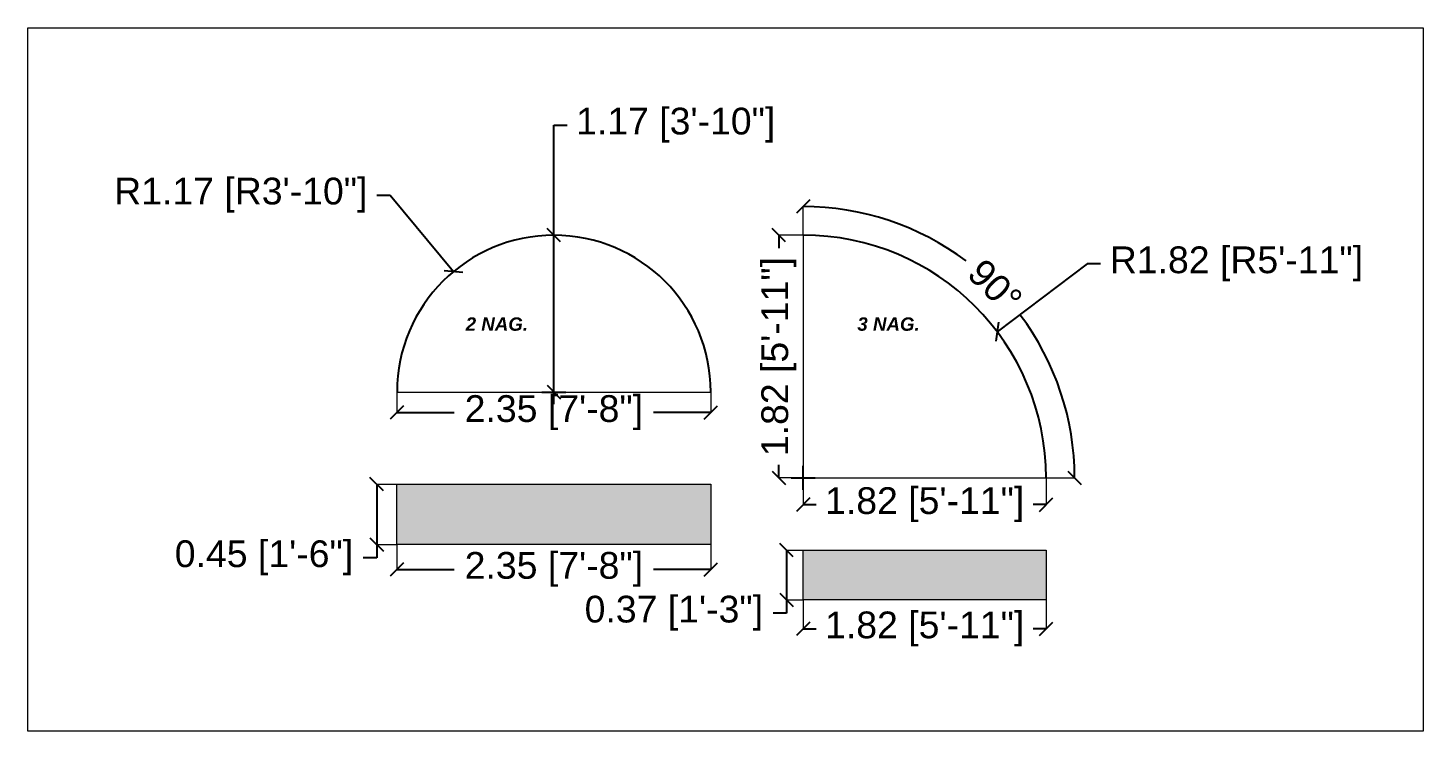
# Model space of a CAD drawing. Header units: metres. Extents: x 0 to 8495, y 0 to 3455.
# Drawn here: x 8259.58 to 8270, y 59.04 to 64.29 of the extents above; entities that cross this region are included whole.
import ezdxf

# ---------------------------------------------------------------- set-up
doc = ezdxf.new("R2010")
doc.units = ezdxf.units.M
doc.header["$MEASUREMENT"] = 0
doc.layers.get('0').update_dxf_attribs({"lineweight": 18})
doc.layers.add('Columns', color=12, linetype='Continuous', lineweight=25)
doc.styles.add('Annotative', font='arial.ttf')
doc.dimstyles.get("Standard").update_dxf_attribs({"dimtxt": 0.2, "dimasz": 0.1, "dimexe": 0.08, "dimexo": 0.1125, "dimgap": 0.09, "dimtad": 0, "dimtoh": 1, "dimzin": 0, "dimdsep": 46, "dimtxsty": 'Annotative', "dimblk": 'OBLIQUE', "dimcen": 0.09, "dimse1": 1, "dimse2": 1, "dimclrt": 256, "dimadec": 0, "dimazin": 0, "dimtfac": 1, "dimtofl": 0, "dimtmove": 0, "dimatfit": 3, "dimldrblk": 'OBLIQUE', "dimfxl": 1, "dimtolj": 1, "dimtzin": 0, "dimarcsym": 0})

# ---------------------------------------------------------------- blocks, each defined once
blk = doc.blocks.new('_Oblique')
at = {"color": 0, "linetype": 'ByBlock', "lineweight": -2}
blk.add_line((-0.5, -0.5), (0.5, 0.5), dxfattribs=at)
blk = doc.blocks.new('*D506')
at = {"color": 0, "lineweight": -2, "transparency": 16777216}
for p, q in [((8262.338, 61.419), (8262.767, 61.419)), ((8264.683, 61.419), (8264.254, 61.419))]:
    blk.add_line(p, q, dxfattribs=at)
at = {"layer": 'Defpoints', "color": 0, "transparency": 16777216}
for p in [(8262.338, 61.573), (8264.683, 61.573), (8264.683, 61.419)]:
    blk.add_point(p, dxfattribs=at)
at = {"color": 0, "lineweight": -2, "transparency": 16777216, "xscale": 0.1, "yscale": 0.1, "zscale": 0.1, "rotation": 180}
blk.add_blockref('_Oblique', (8262.338, 61.419), dxfattribs=at)
at = {"color": 0, "lineweight": -2, "transparency": 16777216, "xscale": 0.1, "yscale": 0.1, "zscale": 0.1}
blk.add_blockref('_Oblique', (8264.683, 61.419), dxfattribs=at)
at = {"transparency": 16777216, "insert": (8263.511, 61.419), "char_height": 0.2, "attachment_point": 5, "style": 'Annotative'}
blk.add_mtext('\\A1;2.35 [7\'-8"]', dxfattribs=at)
blk = doc.blocks.new('*D507')
at = {"color": 0, "lineweight": -2, "transparency": 16777216}
for p, q in [((8263.511, 62.746), (8263.511, 63.568)), ((8263.511, 63.568), (8263.611, 63.568)), ((8263.511, 61.573), (8263.511, 62.746))]:
    blk.add_line(p, q, dxfattribs=at)
at = {"layer": 'Defpoints', "color": 0, "transparency": 16777216}
for p in [(8263.511, 62.746), (8263.511, 62.746), (8263.511, 61.573)]:
    blk.add_point(p, dxfattribs=at)
at = {"color": 0, "lineweight": -2, "transparency": 16777216, "xscale": 0.1, "yscale": 0.1, "zscale": 0.1}
for p, rotation in [((8263.511, 62.746), 90), ((8263.511, 61.573), 270)]:
    blk.add_blockref('_Oblique', p, dxfattribs=dict(at, rotation=rotation))
at = {"transparency": 16777216, "insert": (8264.421, 63.568), "char_height": 0.2, "attachment_point": 5, "style": 'Annotative'}
blk.add_mtext('\\A1;1.17 [3\'-10"]', dxfattribs=at)
blk = doc.blocks.new('*D508')
at = {"color": 0, "lineweight": -2, "transparency": 16777216}
for p, q in [((8262.188, 63.045), (8262.288, 63.045)), ((8262.288, 63.045), (8262.761, 62.475)), ((8263.511, 61.483), (8263.511, 61.663)), ((8263.421, 61.573), (8263.601, 61.573))]:
    blk.add_line(p, q, dxfattribs=at)
at = {"layer": 'Defpoints', "color": 0, "transparency": 16777216}
for p in [(8262.761, 62.475), (8263.511, 61.573)]:
    blk.add_point(p, dxfattribs=at)
at = {"color": 0, "lineweight": -2, "transparency": 16777216, "xscale": 0.1, "yscale": 0.1, "zscale": 0.1, "rotation": 309.7337715469827}
blk.add_blockref('_Oblique', (8262.761, 62.475), dxfattribs=at)
at = {"transparency": 16777216, "insert": (8261.172, 63.045), "char_height": 0.2, "attachment_point": 5, "style": 'Annotative'}
blk.add_mtext('\\A1;R1.17 [R3\'-10"]', dxfattribs=at)
blk = doc.blocks.new('*D509')
at = {"color": 0, "lineweight": -2, "transparency": 16777216}
for p, q in [((8262.187, 60.884), (8262.187, 60.434)), ((8262.187, 60.434), (8262.187, 60.334)), ((8262.187, 60.334), (8262.087, 60.334))]:
    blk.add_line(p, q, dxfattribs=at)
at = {"layer": 'Defpoints', "color": 0, "transparency": 16777216}
for p in [(8262.338, 60.884), (8262.187, 60.434), (8262.338, 60.434)]:
    blk.add_point(p, dxfattribs=at)
at = {"color": 0, "lineweight": -2, "transparency": 16777216, "xscale": 0.1, "yscale": 0.1, "zscale": 0.1}
for p, rotation in [((8262.187, 60.884), 90), ((8262.187, 60.434), 270)]:
    blk.add_blockref('_Oblique', p, dxfattribs=dict(at, rotation=rotation))
at = {"transparency": 16777216, "insert": (8261.345, 60.334), "char_height": 0.2, "attachment_point": 5, "style": 'Annotative'}
blk.add_mtext('\\A1;0.45 [1\'-6"]', dxfattribs=at)
blk = doc.blocks.new('*D510')
at = {"color": 0, "lineweight": -2, "transparency": 16777216}
for p, q in [((8262.338, 60.247), (8262.767, 60.247)), ((8264.683, 60.247), (8264.254, 60.247))]:
    blk.add_line(p, q, dxfattribs=at)
at = {"layer": 'Defpoints', "color": 0, "transparency": 16777216}
for p in [(8262.338, 60.434), (8264.683, 60.434), (8264.683, 60.247)]:
    blk.add_point(p, dxfattribs=at)
at = {"color": 0, "lineweight": -2, "transparency": 16777216, "xscale": 0.1, "yscale": 0.1, "zscale": 0.1, "rotation": 180}
blk.add_blockref('_Oblique', (8262.338, 60.247), dxfattribs=at)
at = {"color": 0, "lineweight": -2, "transparency": 16777216, "xscale": 0.1, "yscale": 0.1, "zscale": 0.1}
blk.add_blockref('_Oblique', (8264.683, 60.247), dxfattribs=at)
at = {"transparency": 16777216, "insert": (8263.511, 60.247), "char_height": 0.2, "attachment_point": 5, "style": 'Annotative'}
blk.add_mtext('\\A1;2.35 [7\'-8"]', dxfattribs=at)
blk = doc.blocks.new('*D511')
at = {"color": 0, "lineweight": -2, "transparency": 16777216}
for p, q in [((8265.191, 62.746), (8265.191, 62.648)), ((8265.191, 60.931), (8265.191, 61.028))]:
    blk.add_line(p, q, dxfattribs=at)
at = {"layer": 'Defpoints', "color": 0, "transparency": 16777216}
for p in [(8265.373, 62.746), (8265.191, 60.931), (8265.373, 60.931)]:
    blk.add_point(p, dxfattribs=at)
at = {"color": 0, "lineweight": -2, "transparency": 16777216, "xscale": 0.1, "yscale": 0.1, "zscale": 0.1}
for p, rotation in [((8265.191, 62.746), 90), ((8265.191, 60.931), 270)]:
    blk.add_blockref('_Oblique', p, dxfattribs=dict(at, rotation=rotation))
at = {"transparency": 16777216, "insert": (8265.191, 61.838), "char_height": 0.2, "attachment_point": 5, "rotation": 90, "style": 'Annotative'}
blk.add_mtext('\\A1;1.82 [5\'-11"]', dxfattribs=at)
blk = doc.blocks.new('*D512')
at = {"color": 0, "lineweight": -2, "transparency": 16777216}
for start, end in [(53.1117, 90), (0, 36.8883)]:
    blk.add_arc((8265.373, 60.931), 2.028, start, end, dxfattribs=at)
at = {"layer": 'Defpoints', "color": 0, "transparency": 16777216}
for p in [(8265.373, 62.746), (8267.13, 61.945), (8265.373, 60.931), (8267.188, 60.931)]:
    blk.add_point(p, dxfattribs=at)
at = {"color": 0, "lineweight": -2, "transparency": 16777216, "xscale": 0.1, "yscale": 0.1, "zscale": 0.1}
for p, rotation in [((8265.373, 62.959), 180), ((8267.401, 60.931), 270)]:
    blk.add_blockref('_Oblique', p, dxfattribs=dict(at, rotation=rotation))
at = {"transparency": 16777216, "insert": (8266.807, 62.365), "char_height": 0.2, "attachment_point": 5, "rotation": 315, "style": 'Annotative'}
blk.add_mtext('\\A1;90°', dxfattribs=at)
blk = doc.blocks.new('*D513')
at = {"color": 0, "lineweight": -2, "transparency": 16777216}
for p, q in [((8265.373, 60.731), (8265.471, 60.731)), ((8267.188, 60.731), (8267.091, 60.731))]:
    blk.add_line(p, q, dxfattribs=at)
at = {"layer": 'Defpoints', "color": 0, "transparency": 16777216}
for p in [(8265.373, 60.931), (8267.188, 60.931), (8267.188, 60.731)]:
    blk.add_point(p, dxfattribs=at)
at = {"color": 0, "lineweight": -2, "transparency": 16777216, "xscale": 0.1, "yscale": 0.1, "zscale": 0.1, "rotation": 180}
blk.add_blockref('_Oblique', (8265.373, 60.731), dxfattribs=at)
at = {"color": 0, "lineweight": -2, "transparency": 16777216, "xscale": 0.1, "yscale": 0.1, "zscale": 0.1}
blk.add_blockref('_Oblique', (8267.188, 60.731), dxfattribs=at)
at = {"transparency": 16777216, "insert": (8266.281, 60.731), "char_height": 0.2, "attachment_point": 5, "style": 'Annotative'}
blk.add_mtext('\\A1;1.82 [5\'-11"]', dxfattribs=at)
blk = doc.blocks.new('*D514')
at = {"color": 0, "lineweight": -2, "transparency": 16777216}
for p, q in [((8267.494, 62.531), (8266.822, 62.024)), ((8267.594, 62.531), (8267.494, 62.531)), ((8265.373, 60.841), (8265.373, 61.021)), ((8265.283, 60.931), (8265.463, 60.931))]:
    blk.add_line(p, q, dxfattribs=at)
at = {"layer": 'Defpoints', "color": 0, "transparency": 16777216}
for p in [(8266.822, 62.024), (8265.373, 60.931)]:
    blk.add_point(p, dxfattribs=at)
at = {"color": 0, "lineweight": -2, "transparency": 16777216, "xscale": 0.1, "yscale": 0.1, "zscale": 0.1, "rotation": 217.0341973570482}
blk.add_blockref('_Oblique', (8266.822, 62.024), dxfattribs=at)
at = {"transparency": 16777216, "insert": (8268.61, 62.531), "char_height": 0.2, "attachment_point": 5, "style": 'Annotative'}
blk.add_mtext('\\A1;R1.82 [R5\'-11"]', dxfattribs=at)
blk = doc.blocks.new('*D515')
at = {"color": 0, "lineweight": -2, "transparency": 16777216}
for p, q in [((8265.249, 60.39), (8265.249, 60.02)), ((8265.249, 60.02), (8265.249, 59.92)), ((8265.249, 59.92), (8265.149, 59.92))]:
    blk.add_line(p, q, dxfattribs=at)
at = {"layer": 'Defpoints', "color": 0, "transparency": 16777216}
for p in [(8265.373, 60.39), (8265.249, 60.02), (8265.373, 60.02)]:
    blk.add_point(p, dxfattribs=at)
at = {"color": 0, "lineweight": -2, "transparency": 16777216, "xscale": 0.1, "yscale": 0.1, "zscale": 0.1}
for p, rotation in [((8265.249, 60.39), 90), ((8265.249, 60.02), 270)]:
    blk.add_blockref('_Oblique', p, dxfattribs=dict(at, rotation=rotation))
at = {"transparency": 16777216, "insert": (8264.407, 59.92), "char_height": 0.2, "attachment_point": 5, "style": 'Annotative'}
blk.add_mtext('\\A1;0.37 [1\'-3"]', dxfattribs=at)
blk = doc.blocks.new('*D516')
at = {"color": 0, "lineweight": -2, "transparency": 16777216}
for p, q in [((8265.373, 59.802), (8265.471, 59.802)), ((8267.188, 59.802), (8267.091, 59.802))]:
    blk.add_line(p, q, dxfattribs=at)
at = {"layer": 'Defpoints', "color": 0, "transparency": 16777216}
for p in [(8265.373, 60.02), (8267.188, 60.02), (8267.188, 59.802)]:
    blk.add_point(p, dxfattribs=at)
at = {"color": 0, "lineweight": -2, "transparency": 16777216, "xscale": 0.1, "yscale": 0.1, "zscale": 0.1, "rotation": 180}
blk.add_blockref('_Oblique', (8265.373, 59.802), dxfattribs=at)
at = {"color": 0, "lineweight": -2, "transparency": 16777216, "xscale": 0.1, "yscale": 0.1, "zscale": 0.1}
blk.add_blockref('_Oblique', (8267.188, 59.802), dxfattribs=at)
at = {"transparency": 16777216, "insert": (8266.281, 59.802), "char_height": 0.2, "attachment_point": 5, "style": 'Annotative'}
blk.add_mtext('\\A1;1.82 [5\'-11"]', dxfattribs=at)

msp = doc.modelspace()

# ---------------------------------------------------------------- hatches: boundary and pattern name
h = msp.add_hatch(color=24)
h.dxf.hatch_style = 1
h.paths.add_polyline_path([(8264.683, 60.884), (8262.338, 60.884), (8262.338, 60.434), (8264.683, 60.434)])
h.paths.add_polyline_path([(8267.188, 60.39), (8265.373, 60.39), (8265.373, 60.02), (8267.188, 60.02)])

# ---------------------------------------------------------------- linework, layer by layer
at = {"color": 1}
for p, q in [((8265.373, 62.746), (8265.373, 62.959)), ((8265.373, 62.746), (8265.191, 62.746)), ((8262.338, 61.573), (8262.338, 61.419)), ((8264.683, 61.573), (8264.683, 61.419)), ((8262.187, 60.884), (8262.338, 60.884)), ((8265.373, 60.931), (8265.191, 60.931)), ((8265.373, 60.931), (8265.373, 60.731)), ((8267.188, 60.931), (8267.188, 60.731)), ((8267.188, 60.931), (8267.401, 60.931)), ((8262.187, 60.434), (8262.338, 60.434)), ((8262.338, 60.434), (8262.338, 60.247)), ((8264.683, 60.434), (8264.683, 60.247)), ((8265.249, 60.39), (8265.373, 60.39)), ((8265.249, 60.02), (8265.373, 60.02)), ((8265.373, 60.02), (8265.373, 59.802)), ((8267.188, 60.02), (8267.188, 59.802))]:
    msp.add_line(p, q, dxfattribs=at)
at = {"color": 24}
for p, q in [((8265.373, 62.746), (8265.373, 60.931)), ((8262.338, 61.573), (8264.683, 61.573)), ((8262.338, 60.884), (8264.683, 60.884)), ((8262.338, 60.434), (8262.338, 60.884)), ((8264.683, 60.884), (8264.683, 60.434)), ((8265.373, 60.931), (8267.188, 60.931)), ((8264.683, 60.434), (8262.338, 60.434)), ((8265.373, 60.39), (8267.188, 60.39)), ((8265.373, 60.02), (8265.373, 60.39)), ((8267.188, 60.39), (8267.188, 60.02)), ((8267.188, 60.02), (8265.373, 60.02))]:
    msp.add_line(p, q, dxfattribs=at)
msp.add_lwpolyline([(8259.581, 64.295), (8270.005, 64.295), (8270.005, 59.038), (8259.581, 59.038)], close=True, dxfattribs=at)
at = {"layer": 'Columns', "color": 24}
for centre, radius, end in [((8263.511, 61.573), 1.172, 180), ((8265.373, 60.931), 1.815, 90)]:
    msp.add_arc(centre, radius, 0, end, dxfattribs=at)

# ---------------------------------------------------------------- texts
at = {"color": 1, "char_height": 0.1, "attachment_point": 1, "style": 'Annotative'}
for s, insert in [('{\\fArial|b1|i1|c0|p34;\\C24;2 NAG.}', (8262.852, 62.131)), ('{\\fArial|b1|i1|c0|p34;\\C24;3 NAG.}', (8265.778, 62.131))]:
    msp.add_mtext_dynamic_manual_height_columns(s, width=0.57934, gutter_width=1, heights=[-0.103], dxfattribs=dict(at, insert=insert))

# ---------------------------------------------------------------- dimensions: what is measured, and where the dimension line sits
at = {"color": 1}
for base, p1, p2, picture, middle in [((8263.511, 62.746), (8263.511, 61.573), (8263.511, 62.746), '*D507', (8264.421, 63.568)), ((8262.187, 60.434), (8262.338, 60.884), (8262.338, 60.434), '*D509', (8261.345, 60.334))]:
    dim = msp.add_linear_dim(base=base, p1=p1, p2=p2, angle=90, dimstyle='Standard', dxfattribs=at)
    dim.commit()
    dim.dimension.update_dxf_attribs({"geometry": picture, "text_midpoint": middle, "dimtype": 160})
for center, mpoint, picture, middle in [((8263.511, 61.573), (8262.761, 62.475), '*D508', (8261.172, 63.045)), ((8265.37309, 60.93081), (8266.82196, 62.02397), '*D514', (8268.60975, 62.53089))]:
    dim = msp.add_radius_dim(center=center, mpoint=mpoint, dimstyle='Standard', dxfattribs=at)
    dim.commit()
    dim.dimension.update_dxf_attribs({"geometry": picture, "text_midpoint": middle, "dimtype": 164})
dim = msp.add_angular_dim_3p(base=(8267.13, 61.945), center=(8265.373, 60.931), p1=(8267.188, 60.931), p2=(8265.373, 62.746), dimstyle='Standard', dxfattribs=at)
dim.commit()
dim.dimension.update_dxf_attribs({"geometry": '*D512', "text_midpoint": (8266.807, 62.365)})
for base, p1, p2, picture, middle in [((8265.191408816, 60.930810603), (8265.373093144, 62.745810603), (8265.373093144, 60.930810603), '*D511', (8265.191408816, 61.838310603)), ((8265.249, 60.02), (8265.373, 60.39), (8265.373, 60.02), '*D515', (8264.407, 59.92))]:
    dim = msp.add_linear_dim(base=base, p1=p1, p2=p2, angle=90, dimstyle='Standard', dxfattribs=at)
    dim.commit()
    dim.dimension.update_dxf_attribs({"geometry": picture, "text_midpoint": middle})
for base, p1, p2, picture, middle in [((8264.683093144, 61.419190678), (8262.338093144, 61.573310603), (8264.683093144, 61.573310603), '*D506', (8263.510593144, 61.419190678)), ((8267.188093144, 60.730795533), (8265.373093144, 60.930810603), (8267.188093144, 60.930810603), '*D513', (8266.280593144, 60.730795533)), ((8264.683093144, 60.246646837), (8262.338093144, 60.434052508), (8264.683093144, 60.434052508), '*D510', (8263.510593144, 60.246646837)), ((8267.188093144, 59.801768787), (8265.373093144, 60.019627729), (8267.188093144, 60.019627729), '*D516', (8266.280593144, 59.801768787))]:
    dim = msp.add_linear_dim(base=base, p1=p1, p2=p2, dimstyle='Standard', dxfattribs=at)
    dim.commit()
    dim.dimension.update_dxf_attribs({"geometry": picture, "text_midpoint": middle})

doc.saveas('drawing.dxf')
